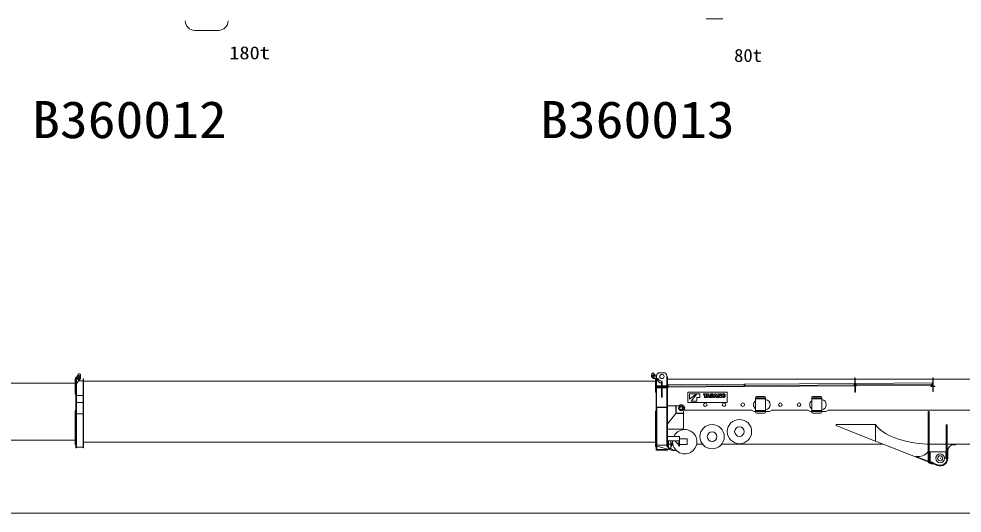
# Model space of a CAD drawing. Units: millimetres, scale not verified. Extents: x -36361 to 48673, y -35016 to 17312.
# Drawn here: x -769 to 17843, y -2956 to 6801 of the extents above; entities that cross this region are included whole.
import ezdxf
from ezdxf.enums import TextEntityAlignment as Align

# ---------------------------------------------------------------- set-up
doc = ezdxf.new("R2010")
doc.units = ezdxf.units.MM
doc.header["$LTSCALE"] = 200
doc.header["$PDMODE"] = 32
doc.header["$PDSIZE"] = 100
doc.layers.add('0-0_0', color=7, linetype='Continuous', lineweight=18)
doc.layers.add('0-1_LY_1', color=7, linetype='Continuous', lineweight=18)
doc.styles.add('ＭＳ ゴシック', font='')
doc.styles.get('ＭＳ ゴシック').set_extended_font_data('MS Gothic')

# ---------------------------------------------------------------- blocks, each defined once
blk = doc.blocks.new('D3')
at = {"layer": '0-0_0'}
blk.add_line((23919.7, -16790.1), (-36080.2, -16790.1), dxfattribs=at)

msp = doc.modelspace()

# ---------------------------------------------------------------- linework, layer by layer
at = {"layer": '0-1_LY_1'}
for p, q in [((12794.2, 6801), (13124.2, 6801)), ((2704.5, 6574), (3169.5, 6574)), ((11956.4, -184.1), (11872.6, -184.1)), ((344.4, -304.1), (356.4, -304.1)), ((344.4, -608.1), (344.4, -304.1)), ((356.4, -270.1), (365.4, -270.1)), ((356.4, -912.1), (356.4, -270.1)), ((365.4, -912.1), (365.4, -270.1)), ((365.4, -390.1), (365.4, -281.5)), ((366.1, -278.9), (404, -216.4)), ((376.9, -388.2), (442.6, -307.1)), ((405.7, -243), (389, -266)), ((389, -304.1), (405.7, -327.1)), ((411, -346.1), (498.4, -346.1)), ((441.7, -266), (425.1, -243)), ((425.1, -327.1), (441.7, -304.1)), ((450.4, -229.4), (450.4, -285.1)), ((498.4, -305.1), (507.4, -305.1)), ((498.4, -671.1), (498.4, -305.1)), ((507.4, -671.1), (507.4, -305.1)), ((507.4, -671.1), (507.4, -305.1)), ((507.4, -671.1), (507.4, -305.1)), ((507.4, -351.1), (11793.4, -351.1)), ((11720.9, -205.9), (11711.3, -238.1)), ((11721.4, -211.9), (11713.6, -239.2)), ((11755.4, -298.1), (11724.9, -276.8)), ((11726.6, -275), (11750.1, -290.9)), ((11763.1, -221.2), (11739.7, -205.2)), ((11755.4, -298.1), (11803.4, -298.1)), ((11768.4, -284.2), (11776.2, -256.9)), ((11768.8, -205.9), (11773.1, -220.2)), ((11787.7, -234), (11803.8, -237.7)), ((11793.4, -570.1), (11793.4, -298.1)), ((11805.4, -1715.1), (11805.4, -233.1)), ((11805.4, -233.1), (11815.4, -233.1)), ((11805.4, -239.1), (11805.4, -238.1)), ((11805.4, -296.1), (11805.4, -239.7)), ((11815.4, -916.1), (11815.4, -233.1)), ((11815.4, -298.1), (11816.4, -297.9)), ((11815.4, -308.1), (11816.4, -308.1)), ((11829.4, -299.1), (11829.4, -334.8)), ((11829.4, -299.1), (11836.9, -299.1)), ((11854.7, -188.8), (11837.5, -198)), ((11909.4, -350.6), (11891.1, -344.5)), ((11909.4, -665.6), (11909.4, -350.6)), ((11909.4, -350.6), (11909.4, -384.8)), ((11909.4, -360.6), (11923.4, -360.6)), ((11923.4, -665.6), (11923.4, -360.6)), ((12016.4, -268.1), (12016.4, -244.1)), ((12016.4, -308.1), (12017.4, -308.1)), ((12017.4, -268.1), (12027.4, -268.1)), ((12017.4, -1630.8), (12017.4, -268.1)), ((12027.4, -916.1), (12027.4, -268.1)), ((12027.4, -313.1), (23883.4, -313.1)), ((15736.6, -566.8), (15734.6, -286.3)), ((17261.7, -288.2), (17270.7, -288.1)), ((17263.5, -556.2), (17261.7, -288.2)), ((17263.5, -556.2), (17261.7, -288.2)), ((17272.5, -556.1), (17270.7, -288.1)), ((-10943.6, -389.1), (344.4, -389.1)), ((344.4, -428.1), (356.4, -428.1)), ((365.4, -390.1), (373, -390.1)), ((11793.4, -390.1), (11805.4, -390.1)), ((11815.4, -457.1), (11909.4, -457.1)), ((11815.4, -476.1), (11909.4, -476.1)), ((11827.4, -477.8), (11815.4, -489.4)), ((11816.4, -443.1), (11879.9, -443.1)), ((11822.6, -482.4), (11909.4, -482.4)), ((11827.4, -477.8), (11909.4, -477.8)), ((11894.9, -443.1), (11909, -443.1)), ((11923.4, -443.1), (12016.4, -443.1)), ((11923.4, -457.1), (12017.4, -457.1)), ((11923.4, -476.1), (12017.4, -476.1)), ((11923.4, -477.8), (12005.4, -477.8)), ((11923.4, -482.4), (12010.2, -482.4)), ((12005.4, -477.8), (12017.4, -489.4)), ((12017.4, -446.1), (12027.4, -446.1)), ((12041, -423.7), (12026.5, -423.8)), ((12041.2, -452), (12026.7, -452.1)), ((13540.9, -410.6), (12041, -421)), ((12041.3, -461.4), (12041, -421)), ((13537.1, -441), (12050.2, -451.4)), ((13531.3, -459.1), (12051.3, -469.4)), ((13541.2, -450.9), (13540.9, -410.6)), ((13541, -413.2), (13553, -413.1)), ((13541.1, -436.7), (13553.1, -436.6)), ((13541.2, -441.6), (13553.2, -441.5)), ((15712.9, -395.4), (13552.9, -410.5)), ((13553.2, -450.8), (13552.9, -410.5)), ((15703.1, -425.9), (13558.3, -440.8)), ((15703.2, -443.9), (13563.3, -458.9)), ((15713.2, -435.8), (15712.9, -395.4)), ((15726.5, -419.4), (15735.5, -419.3)), ((17249.3, -384.7), (15748.4, -395.2)), ((15748.7, -435.5), (15748.4, -395.2)), ((17239.6, -415.2), (15756.2, -425.5)), ((17239.7, -433.2), (15758.7, -443.5)), ((17227.8, -449.4), (17262.8, -449.2)), ((17227.9, -458.4), (17227.8, -449.4)), ((17227.9, -458.4), (17262.9, -458.2)), ((17249.6, -425), (17249.3, -384.7)), ((17262.5, -408.7), (17271.5, -408.6)), ((17263.5, -556.2), (17272.5, -556.1)), ((17306.8, -448.9), (17271.8, -449.1)), ((17306.9, -457.9), (17271.9, -458.1)), ((17306.9, -457.9), (17306.8, -448.9)), ((344.4, -608.1), (356.4, -608.1)), ((365.4, -631.1), (498.4, -631.1)), ((498.4, -671.1), (501.4, -674.1)), ((498.4, -676.1), (508.4, -676.1)), ((498.4, -1664.1), (498.4, -676.1)), ((501.4, -674.1), (504.4, -674.1)), ((507.4, -671.1), (504.4, -674.1)), ((508.4, -1664.1), (508.4, -676.1)), ((11793.4, -570.1), (11805.4, -570.1)), ((11909.4, -665.6), (11923.4, -665.6)), ((12427.4, -571.1), (12427.4, -771.1)), ((12427.4, -571.1), (13204.4, -571.1)), ((12462.4, -707.6), (12604.5, -598.2)), ((12462.4, -598.2), (12604.5, -598.2)), ((12462.4, -598.2), (12462.4, -707.6)), ((12498.8, -744), (12608.2, -598.2)), ((12498.8, -744), (12608.2, -744)), ((12608.2, -598.2), (12666.5, -598.2)), ((12608.2, -671.1), (12608.2, -744)), ((12608.2, -671.1), (12666.5, -671.1)), ((12666.5, -598.2), (12666.5, -671.1)), ((12739.4, -598.2), (12803.1, -598.2)), ((12759.7, -618), (12759.7, -671.1)), ((12759.7, -671.1), (12782.8, -671.1)), ((12782.8, -618), (12803.1, -618)), ((12782.8, -618), (12782.8, -671.1)), ((12819.6, -598.2), (12793.2, -671.1)), ((12793.2, -671.1), (12817, -671.1)), ((12803.1, -598.2), (12803.1, -618)), ((12820.3, -660.5), (12817, -671.1)), ((12819.6, -598.2), (12844.5, -598.2)), ((12820.3, -660.5), (12843.8, -660.5)), ((12830.5, -627.5), (12825.1, -645.1)), ((12825.1, -645.1), (12839.1, -645.1)), ((12831.8, -621.7), (12832.3, -621.7)), ((12833.6, -627.4), (12839.1, -645.1)), ((12843.8, -660.5), (12847.1, -671.1)), ((12844.5, -598.2), (12870.9, -671.1)), ((12847.1, -671.1), (12870.9, -671.1)), ((12874.7, -598.2), (12874.7, -671.1)), ((12874.7, -598.2), (12911.2, -598.2)), ((12874.7, -671.1), (12909.4, -671.1)), ((12896.4, -616.2), (12905.9, -616.2)), ((12896.4, -616.2), (12896.4, -652.8)), ((12896.4, -652.8), (12905.8, -652.8)), ((12938.1, -671.1), (12964.5, -598.2)), ((12938.1, -671.1), (12961.9, -671.1)), ((12965.2, -660.5), (12961.9, -671.1)), ((12964.5, -598.2), (12989.4, -598.2)), ((12965.2, -660.5), (12988.7, -660.5)), ((12975.4, -627.6), (12970, -645.1)), ((12970, -645.1), (12984, -645.1)), ((12976.7, -621.6), (12977.2, -621.6)), ((12978.5, -627.4), (12984, -645.1)), ((12988.7, -660.5), (12992, -671.1)), ((12989.4, -598.2), (13015.8, -671.1)), ((12992, -671.1), (13015.8, -671.1)), ((13019.6, -598.2), (13019.6, -671.1)), ((13019.6, -598.2), (13041.2, -598.2)), ((13019.6, -671.1), (13040.5, -671.1)), ((13040.2, -630.8), (13040.6, -630.8)), ((13040.5, -636.3), (13040.5, -671.1)), ((13041.2, -598.2), (13062.7, -633.1)), ((13043.5, -636.1), (13065.1, -671.1)), ((13065.1, -671.1), (13086.7, -671.1)), ((13065.7, -638.5), (13066.1, -638.5)), ((13065.8, -598.2), (13086.7, -598.2)), ((13065.8, -598.2), (13065.8, -632.8)), ((13086.7, -598.2), (13086.7, -671.1)), ((13204.4, -571.1), (13204.4, -771.1)), ((13764.4, -961.1), (13764.4, -671.1)), ((13769.6, -680.5), (13958.1, -680.5)), ((13769.6, -700.5), (13958.1, -700.5)), ((13784.4, -651.1), (13944.4, -651.1)), ((13964.4, -961.1), (13964.4, -671.1)), ((14874.4, -961.1), (14874.4, -671.1)), ((14879.6, -680.5), (15068.1, -680.5)), ((14879.6, -700.5), (15068.1, -700.5)), ((14894.4, -651.1), (15054.4, -651.1)), ((15074.4, -961.1), (15074.4, -671.1)), ((15727.6, -566.9), (15736.6, -566.8)), ((339.4, -1601.3), (339.4, -928.3)), ((339.4, -928.3), (355.4, -928.3)), ((355.4, -1664.1), (355.4, -917.1)), ((355.4, -917.1), (367.4, -917.1)), ((362.4, -915.1), (365.4, -912.1)), ((377.9, -771), (365.4, -782.3)), ((367.4, -1664.1), (367.4, -917.1)), ((377.9, -771), (487.9, -771)), ((487.9, -771), (498.4, -780.5)), ((11809.4, -920.1), (11805.4, -916.1)), ((11805.4, -921.1), (11817.4, -921.1)), ((11809.4, -920.1), (11811.4, -920.1)), ((11811.4, -920.1), (11815.4, -916.1)), ((11815.4, -866.4), (12017.4, -866.4)), ((11815.4, -872.1), (12017.4, -872.1)), ((11817.4, -1715.1), (11817.4, -872.1)), ((12017.4, -916.1), (12021.4, -920.1)), ((12017.4, -921.1), (12027.4, -921.1)), ((12021.4, -920.1), (12023.4, -920.1)), ((12027.4, -916.1), (12023.4, -920.1)), ((12027.4, -839.1), (12192.4, -839.1)), ((12027.4, -1553.9), (12027.4, -921.1)), ((12202.4, -961.1), (12202.4, -829.1)), ((12202.4, -839.1), (12226, -839.1)), ((13688.4, -925.7), (12355.7, -925.7)), ((12427.4, -771.1), (13204.4, -771.1)), ((15150.4, -947.7), (15200.4, -925.7)), ((15200.4, -925.7), (19868.4, -925.8)), ((339.4, -1002.3), (355.4, -1002.3)), ((339.4, -1041.6), (355.4, -1041.6)), ((377.9, -993.7), (487.9, -993.7)), ((11789.4, -940.1), (11805.4, -940.1)), ((11789.4, -1638.2), (11789.4, -940.1)), ((11789.4, -1013.4), (11805.4, -1013.4)), ((11789.4, -1034.5), (11805.4, -1034.5)), ((12036.1, -1187), (12194.4, -990.9)), ((12222.4, -981.1), (12354.3, -981.1)), ((12222.4, -991.1), (12354.3, -991.1)), ((12344.3, -981.1), (12344.3, -957.4)), ((12344.3, -1306.1), (12344.3, -991.1)), ((12354.3, -991.1), (12354.3, -981.1)), ((13769.6, -931.7), (13958.1, -931.7)), ((13769.6, -951.7), (13958.1, -951.7)), ((13784.4, -981.1), (13944.4, -981.1)), ((13964.4, -947.7), (14040.4, -947.7)), ((14848.4, -947.7), (14849.4, -943.1)), ((14879.6, -931.7), (15068.1, -931.7)), ((14879.6, -951.7), (15068.1, -951.7)), ((14894.4, -981.1), (15054.4, -981.1)), ((15074.4, -947.7), (15150.4, -947.7)), ((17175.3, -950.1), (17189.3, -950.1)), ((17175.3, -1937.4), (17175.3, -950.2)), ((17175.3, -1020.1), (17189.3, -1020.1)), ((17189.3, -1935.3), (17189.3, -950.2)), ((339.4, -1134.1), (355.4, -1134.1)), ((339.4, -1222.8), (355.4, -1222.8)), ((11789.4, -1125.7), (11805.4, -1125.7)), ((11789.4, -1228.8), (11805.4, -1228.8)), ((12027.4, -1296.1), (12339.3, -1296.1)), ((12243.4, -1172), (12243.4, -1173.7)), ((15355.3, -1228.7), (16125.3, -1532.3)), ((15692.6, -1208.7), (16038.4, -1208.7)), ((16133.1, -1535.3), (16133.1, -1208.7)), ((17530.3, -1215.2), (17544.3, -1215.2)), ((17530.3, -1874.2), (17530.3, -1215.2)), ((17544.3, -1874.2), (17544.3, -1215.2)), ((339.4, -1308.4), (355.4, -1308.4)), ((339.4, -1364.6), (355.4, -1364.6)), ((11789.4, -1313.3), (11805.4, -1313.3)), ((11789.4, -1390.6), (11805.4, -1390.6)), ((12024.2, -1528.7), (12024.2, -1451.7)), ((12030.4, -1445.5), (12267.4, -1445.5)), ((12267.4, -1445.5), (12267.4, -1523.7)), ((12339.3, -1306.1), (12344.3, -1306.1)), ((-10918.6, -1518.1), (339.4, -1518.1)), ((339.4, -1530.2), (355.4, -1530.2)), ((339.4, -1569.6), (355.4, -1569.6)), ((339.4, -1580), (355.4, -1580)), ((339.4, -1601.3), (355.4, -1601.3)), ((355.4, -1664.1), (367.4, -1664.1)), ((367.9, -1651.1), (497.9, -1651.1)), ((498.4, -1664.1), (508.4, -1664.1)), ((507.4, -1558.1), (11789.4, -1558.1)), ((11789.4, -1609.6), (11805.4, -1609.6)), ((11789.4, -1617.1), (11805.4, -1617.1)), ((11789.4, -1638.2), (11805.4, -1638.2)), ((11826.4, -1616.9), (11817.4, -1625.9)), ((11817.4, -1630.8), (12130.7, -1717.5)), ((11826.4, -1616.9), (12008.4, -1616.9)), ((12008.4, -1616.9), (12017.4, -1625.9)), ((12017.4, -1630.8), (12024, -1630.8)), ((12026.6, -1553.9), (12028.4, -1553.9)), ((12026.6, -1645.9), (12028.4, -1645.9)), ((12028.6, -1515.5), (12027.4, -1515.5)), ((12030.1, -1518.7), (12027.4, -1518.7)), ((12027.4, -1595.1), (12134.4, -1595.1)), ((12028.4, -1544.4), (12047.4, -1542.7)), ((12028.4, -1544.4), (12028.4, -1655.4)), ((12028.4, -1655.4), (12047.4, -1657)), ((12047.4, -1528.7), (12262.4, -1528.7)), ((12047.4, -1528.7), (12047.4, -1675.1)), ((12087.4, -1671.9), (12087.4, -1675.1)), ((12092.4, -1666.9), (12092.4, -1675.1)), ((12092.4, -1666.9), (12095.6, -1666.9)), ((12098, -1565.4), (12112.9, -1575.5)), ((12098, -1642.8), (12100.4, -1638.9)), ((12112.3, -1632.2), (12100.4, -1638.9)), ((12116.4, -1582.1), (12116.4, -1625.2)), ((12244.9, -1598.7), (12173.4, -1528.7)), ((12244.9, -1598.7), (12254.9, -1598.7)), ((12254.9, -1635.5), (12254.9, -1528.7)), ((12254.9, -1635.5), (12259.4, -1635.5)), ((12259.4, -1635.5), (12259.4, -1528.7)), ((12259.4, -1636.1), (12265.4, -1636.1)), ((12265.4, -1529.3), (12265.4, -1636.1)), ((12414.2, -1601.1), (12265.4, -1601.1)), ((12414.2, -1491.1), (12267.4, -1491.1)), ((12414.2, -1491.1), (12414.2, -1601.1)), ((12604.3, -1595.1), (12721.2, -1595.1)), ((13097.5, -1595.1), (16284.8, -1595.1)), ((16125.3, -1535.3), (16125.3, -1532.3)), ((17160.3, -1593.3), (17175.3, -1609)), ((17170.3, -1944.2), (17170.3, -1603.7)), ((17175.3, -1946.2), (17175.3, -1609)), ((17189.3, -1596.2), (17530.3, -1596.2)), ((17544.3, -1595.1), (25314.3, -1595.1)), ((17679.3, -1608.2), (17709.3, -1608.2)), ((17709.3, -1608.2), (17709.3, -1596.2)), ((11805.4, -1715.1), (12027.4, -1715.1)), ((11805.4, -1715.1), (11817.4, -1715.1)), ((11817.4, -1703.1), (12017.4, -1703.1)), ((12017.4, -1715.1), (12017.4, -1686.1)), ((12027.4, -1715.1), (12027.4, -1688.9)), ((12092.4, -1675.1), (12047.4, -1675.1)), ((12051.6, -1675.1), (12051.6, -1685.1)), ((12051.6, -1678.1), (12073.1, -1678.1)), ((12051.6, -1685.1), (12073.1, -1685.1)), ((12056.4, -1675.1), (12056.4, -1694.9)), ((12056.4, -1694.9), (12068.4, -1694.9)), ((12068.4, -1675.1), (12068.4, -1694.9)), ((12073.1, -1675.1), (12073.1, -1685.1)), ((12082.2, -1675.1), (12098.7, -1689.3)), ((16938.7, -1830), (16938.7, -1840)), ((17166.9, -1929.9), (16938.7, -1840)), ((17196.3, -1935.3), (17196.3, -1744.2)), ((17196.3, -1744.2), (17523.3, -1744.2)), ((17211.3, -1936), (17211.3, -1744.2)), ((17523.3, -1881.2), (17523.3, -1744.2)), ((17559.3, -1874.2), (17559.3, -1728.2)), ((17051.6, -1884.5), (17166.9, -1929.9)), ((17197.3, -1969.1), (17259.2, -1992.6)), ((17204.2, -1956.8), (17356.1, -2014.4)), ((17206.6, -1950.2), (17260.1, -1970.5)), ((17211.3, -1936), (17271.9, -1958.9)), ((17264.1, -1979.5), (17259.2, -1992.6)), ((17260.1, -1970.5), (17269.1, -1966.4)), ((17271.9, -1958.9), (17269.1, -1966.4)), ((17269.1, -1966.4), (17361.1, -2001.3)), ((17523.3, -1881.2), (17545.1, -1881.2)), ((17530.3, -1874.2), (17544.3, -1874.2))]:
    msp.add_line(p, q, dxfattribs=at)
for points in [[(11829.4, -334.8), (11879.4, -384.8), (11909.4, -384.8)], [(15727.6, -566.9), (15725.6, -286.4), (15734.6, -286.3)], [(12739.4, -598.2), (12739.4, -618), (12759.7, -618)], [(356.4, -912.1), (359.4, -915.1), (362.4, -915.1)], [(12192.4, -961.1), (12192.4, -829.1), (12202.4, -829.1)], [(13688.4, -925.7), (13738.4, -947.7), (13764.4, -947.7)], [(14040.4, -947.7), (14090.4, -925.7), (14798.4, -925.7), (14848.4, -947.7), (14874.4, -947.7)], [(15355.3, -1228.7), (15355.3, -1208.7), (16133.1, -1208.7)], [(12024.2, -1528.7), (12027.4, -1528.7), (12027.4, -1451.7)], [(12095.6, -1528.7), (12095.6, -1671.9), (12047.4, -1671.9)], [(16125.3, -1535.3), (16133.1, -1535.3), (17175.3, -1946.2)]]:
    msp.add_lwpolyline(points, dxfattribs=at)
for centre, radius in [((415.4, -285.1), 15.5), ((415.4, -285.1), 15.5), ((11744.9, -248.1), 15.5), ((11744.9, -248.1), 15.5), ((11919.4, -259.1), 42.5), ((12299.3, -884.1), 49.8), ((12299.3, -884.1), 30.5), ((12774.4, -816.1), 35), ((13144.4, -816.1), 35), ((13514.4, -816.1), 35), ((14254.4, -816.1), 35), ((14624.4, -816.1), 35), ((13449.4, -1346.1), 240), ((12909.4, -1446.1), 240), ((13449.4, -1346.1), 95), ((12909.4, -1446.1), 95), ((17409.3, -1874.2), 87.5)]:
    msp.add_circle(centre, radius, dxfattribs=at)
for centre, radius, start, end in [((2704.5, 6764), 190, 180.00004, 270.00002), ((3169.5, 6764), 190, 270.00002, 359.99996), ((11873.6, -224.1), 40, 89.99947, 118.16715), ((11956.4, -244.1), 60, 359.99947, 89.99947), ((370.4, -281.5), 5, 148.73627, 180), ((415.4, -285.1), 32.5, 144.14653, 215.85347), ((425.4, -229.4), 25, 0, 148.73627), ((415.4, -250.1), 12, 35.85347, 144.14653), ((415.4, -320.1), 12, 215.85347, 324.14653), ((415.4, -285.1), 32.5, 324.14653, 35.85347), ((415.4, -285.1), 35, 320.99614, 360), ((11744.9, -248.1), 35, 163.39845, 235.0999), ((11744.9, -248.1), 32.5, 164.14653, 235.85347), ((11744.9, -213.1), 25, 16.60155, 163.39845), ((11732.9, -215.2), 12, 55.85347, 164.14653), ((11756.9, -281), 12, 235.85347, 344.14653), ((11744.9, -248.1), 32.5, 344.14653, 55.85347), ((11792.3, -214.5), 20, 196.60155, 256.9111), ((11803.4, -296.1), 2, 270, 0), ((11803.4, -239.7), 2, 0, 76.9111), ((11820.4, -241.4), 5, 143.12812, 180), ((11856.4, -233.3), 40, 118.16715, 179.99947), ((11836.9, -302.1), 3, 27.53933, 89.99947), ((11919.4, -259.1), 90, 207.53933, 251.65733), ((373, -385.1), 5, 270, 320.99614), ((11887.4, -456.1), 15, 359.99947, 179.99947), ((12794, -616.2), 38.2, 342.70414, 351.73977), ((12870.2, -616.2), 38.2, 188.26239, 197.13407), ((12905.8, -639.6), 13.2, 270.00108, 340.27637), ((12905.9, -629), 12.8, 22.21406, 90.00108), ((12909.4, -640), 31.1, 270.00108, 341.62712), ((12911.2, -626.8), 28.6, 23.93368, 90.00108), ((12892, -634.7), 27.8, 340.27637, 22.21406), ((12893.4, -634.7), 48, 341.62712, 23.93368), ((12938.9, -616.2), 38.2, 342.64904, 351.73977), ((13015.1, -616.2), 38.2, 188.26242, 197.13407), ((12993.6, -636.3), 46.9, 0.00108, 6.73088), ((13105.4, -598.2), 72.5, 206.72395, 211.47477), ((13001, -671.1), 72.5, 26.72398, 31.57924), ((13112.7, -633), 46.9, 179.77181, 186.73087), ((13139.4, -634.7), 44, 152.93956, 207.06284), ((13129, -629.3), 32.2, 107.26418, 152.93956), ((13129, -640), 32.2, 207.06284, 252.73807), ((13155.7, -634.7), 37, 165.13343, 194.50928), ((13132.5, -640.5), 44, 72.73693, 107.26418), ((13132.5, -628.8), 44, 252.73807, 287.26512), ((13132.5, -640.7), 12.9, 194.17466, 344.79785), ((13132.5, -628.6), 12.9, 14.17731, 164.80056), ((13109.2, -634.7), 37, 345.13246, 14.51018), ((13136, -629.3), 32.2, 27.06259, 72.73693), ((13136, -640), 32.2, 287.26512, 332.93932), ((13125.5, -634.7), 44, 332.93932, 27.06259), ((13829.4, -816.1), 103, 129.12797, 230.87203), ((13784.4, -671.1), 20, 90, 180), ((13944.4, -671.1), 20, 0, 90), ((13949.4, -816.1), 103, 278.37304, 81.62696), ((14939.4, -816.1), 103, 129.12797, 230.87203), ((14894.4, -671.1), 20, 90, 180), ((15054.4, -671.1), 20, 0, 90), ((15059.4, -816.1), 103, 278.37304, 81.62696), ((12226, -789.1), 50, 270, 307.65846), ((12299.3, -884.1), 70, 322.34154, 127.65846), ((12394.3, -957.4), 50, 142.34154, 180), ((12222.4, -961.1), 30, 180, 270), ((12222.4, -961.1), 20, 180, 270), ((13784.4, -961.1), 20, 180, 270), ((13944.4, -961.1), 20, 270, 0), ((14894.4, -961.1), 20, 180, 270), ((15054.4, -961.1), 20, 270, 0), ((12030.4, -1451.7), 6.2, 89.99979, 179.99979), ((12369.4, -1546.1), 240, 28.36058, 155.37222), ((12369.4, -1546.1), 240, 0, 28.36058), ((12823.4, -1599.9), 800, 176.83902, 183.16055), ((12026.6, -1555.9), 2, 89.99966, 176.83902), ((12026.6, -1643.9), 2, 183.16062, 269.99997), ((12047.4, -1508.7), 20, 179.99979, 269.99979), ((12092.4, -1671.9), 5, 89.99979, 179.99979), ((12108.4, -1625.2), 8, 299.3576, 359.99983), ((12108.4, -1582.1), 8, 359.99977, 55.78411), ((12369.4, -1546.1), 240, 175.98286, 0), ((12262.4, -1523.7), 5, 269.99979, 359.99979), ((17679.3, -1728.2), 120, 90, 180), ((12157.4, -1621.1), 90, 229.26525, 290.99435), ((12157.4, -1621.1), 100, 254.53553, 293.26641), ((17209.3, -1937.4), 34, 180, 249.23376), ((17212.3, -1935.3), 23, 180, 249.23376), ((17209.3, -1937.4), 20, 180, 249.23376), ((17212.3, -1935.3), 16, 180, 249.23376), ((17409.3, -1874.2), 150, 249.23376, 0), ((17409.3, -1874.2), 136, 249.23376, 357.04965)]:
    msp.add_arc(centre, radius, start, end, dxfattribs=at)
for centre, major_axis, ratio, start_param, end_param in [((12051.3, -461.3), (-10, -0.07), 0.809017, 6.2831853, 7.8539816), ((13531.2, -451), (-10, -0.07), 0.809017, 1.5707963, 3.1415927), ((13563.2, -450.8), (-10, -0.07), 0.809017, 6.2831853, 7.8539816), ((15703.2, -435.8), (-10, -0.07), 0.809017, 1.5707963, 3.1415927), ((15758.7, -435.4), (10, 0.07), 0.809017, 3.1415927, 4.712389), ((17239.6, -425.1), (-10, -0.07), 0.809017, 1.5707963, 3.1415927), ((17283.6, -1060.2), (1197.4, 0), 0.447619, 3.4224401, 4.6092533), ((16992.8, -1587.1), (0, -250), 0.912733, 6.0438046, 7.1509706)]:
    msp.add_ellipse(centre, major_axis=major_axis, ratio=ratio, start_param=start_param, end_param=end_param, dxfattribs=at)
msp.add_point((17409.3, -1874.2), dxfattribs=at)

# ---------------------------------------------------------------- block references
msp.add_blockref('D3', (1949.6, 13833.9), dxfattribs=at)

# ---------------------------------------------------------------- texts
at = {"layer": '0-1_LY_1', "style": 'ＭＳ ゴシック'}
for s, height, width, p in [('180t', 256.6, 1.15, (3381.7, 5925.3)), ('80t', 256.6, 1.05, (13343.4, 5874.6)), ('B360012', 733.1, 1.1, (-507.1, 4225.9)), ('B360013', 733.1, 1.1, (9515.1, 4225.9))]:
    msp.add_text(s, height=height, dxfattribs=dict(at, width=width)).set_placement(p, align=Align.BOTTOM_LEFT)

doc.saveas('drawing.dxf')
